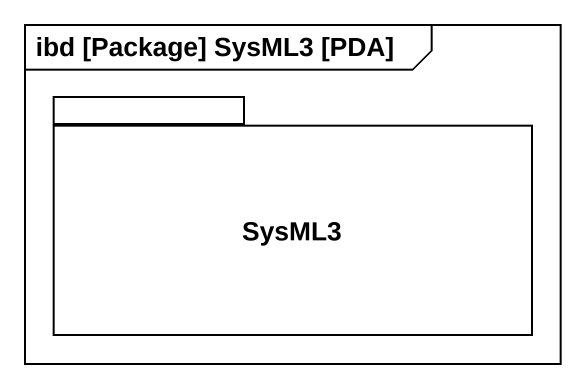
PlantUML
@startuml
mainframe ibd [Package] SysML3 [PDA]
package SysML3 {
}
@enduml
